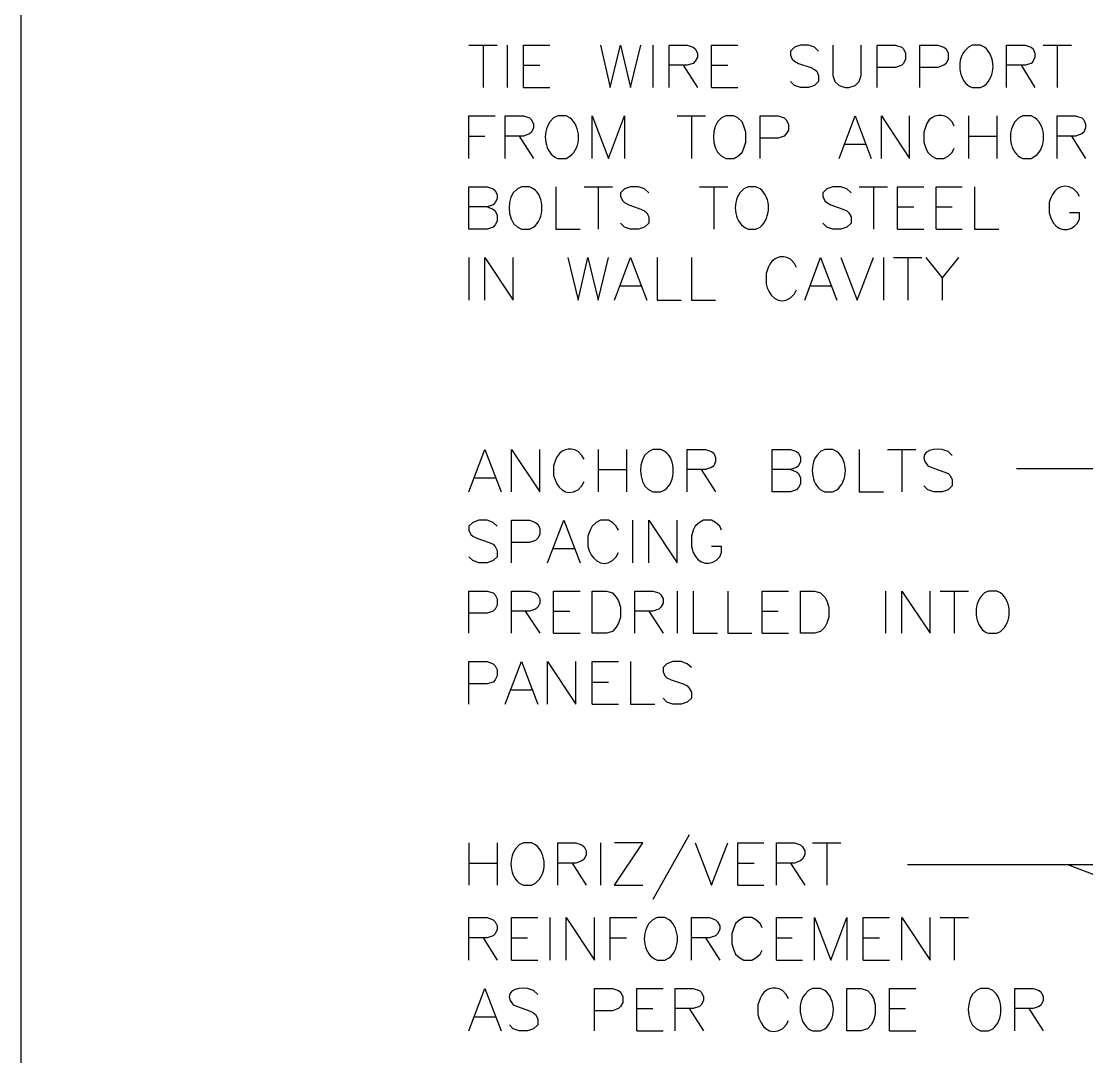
# Model space of a CAD drawing. Header units: millimetres. Extents: x 14 to 201, y 16 to 268.
# Drawn here: x 13.8 to 73.6, y 152.4 to 210.5 of the extents above; entities that cross this region are included whole.
import ezdxf

# ---------------------------------------------------------------- set-up
doc = ezdxf.new("R2010")
doc.units = ezdxf.units.MM
doc.layers.get('0').update_dxf_attribs({"linetype": 'CONTINUOUS'})

msp = doc.modelspace()

# ---------------------------------------------------------------- linework, layer by layer
at = {"color": 0}
for p, q in [((13.8424, 55.4136), (13.8424, 264.541)), ((38.9255, 209.147), (40.513, 209.147)), ((39.7302, 209.147), (39.7302, 206.778)), ((41.0849, 209.147), (41.0849, 206.778)), ((41.9943, 206.778), (41.9943, 209.147)), ((41.9943, 209.147), (43.4756, 209.147)), ((46.313, 209.147), (46.863, 206.778)), ((46.863, 206.778), (47.4349, 209.147)), ((47.4349, 209.147), (48.0053, 206.778)), ((48.0053, 206.778), (48.5771, 209.147)), ((49.2552, 209.147), (49.2552, 206.778)), ((50.1646, 206.778), (50.1646, 209.147)), ((50.1646, 209.147), (51.1803, 209.147)), ((51.1803, 209.147), (51.5193, 209.042)), ((52.5364, 206.778), (52.5364, 209.147)), ((52.5364, 209.147), (54.0177, 209.147)), ((57.5303, 209.147), (57.1927, 209.042)), ((57.9755, 209.147), (57.5303, 209.147)), ((58.3145, 209.042), (57.9755, 209.147)), ((59.3506, 209.147), (59.3506, 207.454)), ((60.9381, 207.454), (60.9381, 209.147)), ((61.8285, 206.778), (61.8285, 209.147)), ((61.8285, 209.147), (62.8646, 209.147)), ((62.8646, 209.147), (63.2037, 209.042)), ((64.2193, 206.778), (64.2193, 209.147)), ((64.2193, 209.147), (65.2364, 209.147)), ((65.2364, 209.147), (65.574, 209.042)), ((67.1615, 209.147), (66.9505, 209.042)), ((67.6271, 209.147), (67.1615, 209.147)), ((67.8395, 209.042), (67.6271, 209.147)), ((69.088, 206.778), (69.088, 209.147)), ((69.088, 209.147), (70.1255, 209.147)), ((70.1255, 209.147), (70.4631, 209.042)), ((71.1412, 209.147), (72.7287, 209.147)), ((71.924, 209.147), (71.924, 206.778)), ((51.5193, 209.042), (51.6255, 208.937)), ((51.6255, 208.937), (51.7521, 208.704)), ((51.7521, 208.471), (51.6255, 208.259)), ((51.7521, 208.704), (51.7521, 208.471)), ((57.1927, 209.042), (56.9599, 208.808)), ((56.9599, 208.808), (56.9599, 208.598)), ((56.9599, 208.598), (57.066, 208.365)), ((58.5474, 208.808), (58.3145, 209.042)), ((63.2037, 209.042), (63.3099, 208.937)), ((63.3099, 208.937), (63.416, 208.704)), ((63.416, 208.704), (63.416, 208.365)), ((65.574, 209.042), (65.7006, 208.937)), ((65.7006, 208.937), (65.8068, 208.704)), ((65.8068, 208.704), (65.8068, 208.365)), ((66.9505, 209.042), (66.7177, 208.808)), ((70.4631, 209.042), (70.5693, 208.937)), ((70.5693, 208.937), (70.6755, 208.704)), ((70.6755, 208.471), (70.5693, 208.259)), ((70.6755, 208.704), (70.6755, 208.471)), ((41.9943, 208.026), (42.9052, 208.026)), ((51.1803, 208.026), (50.1646, 208.026)), ((50.9489, 208.026), (51.7521, 206.778)), ((51.5193, 208.132), (51.1803, 208.026)), ((51.6255, 208.259), (51.5193, 208.132)), ((52.5364, 208.026), (53.4458, 208.026)), ((57.066, 208.365), (57.1927, 208.259)), ((57.1927, 208.259), (57.4255, 208.132)), ((57.4255, 208.132), (58.1021, 207.899)), ((58.1021, 207.899), (58.3145, 207.793)), ((62.8646, 207.899), (61.8285, 207.899)), ((63.2037, 208.026), (62.8646, 207.899)), ((63.3099, 208.132), (63.2037, 208.026)), ((63.416, 208.365), (63.3099, 208.132)), ((65.2364, 207.899), (64.2193, 207.899)), ((65.574, 208.026), (65.2364, 207.899)), ((65.7006, 208.132), (65.574, 208.026)), ((65.8068, 208.365), (65.7006, 208.132)), ((70.1255, 208.026), (69.088, 208.026)), ((69.8927, 208.026), (70.6755, 206.778)), ((70.4631, 208.132), (70.1255, 208.026)), ((70.5693, 208.259), (70.4631, 208.132)), ((58.3145, 207.793), (58.4412, 207.687)), ((58.4412, 207.687), (58.5474, 207.454)), ((58.5474, 207.454), (58.5474, 207.117)), ((59.3506, 207.454), (59.4568, 207.117)), ((60.8115, 207.117), (60.9381, 207.454)), ((41.9943, 206.778), (43.4756, 206.778)), ((52.5364, 206.778), (54.0177, 206.778)), ((57.1927, 206.883), (56.9599, 207.117)), ((57.5303, 206.778), (57.1927, 206.883)), ((57.9755, 206.778), (57.5303, 206.778)), ((58.3145, 206.883), (57.9755, 206.778)), ((58.5474, 207.117), (58.3145, 206.883)), ((59.4568, 207.117), (59.6896, 206.883)), ((59.6896, 206.883), (60.0287, 206.778)), ((60.0287, 206.778), (60.241, 206.778)), ((60.241, 206.778), (60.6005, 206.883)), ((60.6005, 206.883), (60.8115, 207.117)), ((67.1615, 206.778), (67.6271, 206.778)), ((67.6271, 206.778), (67.8395, 206.883)), ((38.9255, 202.797), (38.9255, 205.19)), ((38.9255, 205.19), (40.4068, 205.19)), ((40.9787, 202.797), (40.9787, 205.19)), ((40.9787, 205.19), (41.9943, 205.19)), ((41.9943, 205.19), (42.3333, 205.084)), ((42.3333, 205.084), (42.4395, 204.957)), ((42.4395, 204.957), (42.5662, 204.724)), ((43.688, 205.084), (43.4756, 204.851)), ((43.9208, 205.19), (43.688, 205.084)), ((44.3865, 205.19), (43.9208, 205.19)), ((44.5989, 205.084), (44.3865, 205.19)), ((45.8474, 202.797), (45.8474, 205.19)), ((45.8474, 205.19), (46.7568, 202.797)), ((46.7568, 202.797), (47.6677, 205.19)), ((47.6677, 205.19), (47.6677, 202.797)), ((50.6099, 205.19), (52.1974, 205.19)), ((51.4131, 205.19), (51.4131, 202.797)), ((53.1068, 205.084), (52.874, 204.851)), ((53.3396, 205.19), (53.1068, 205.084)), ((53.7849, 205.19), (53.3396, 205.19)), ((54.0177, 205.084), (53.7849, 205.19)), ((54.2505, 204.851), (54.0177, 205.084)), ((55.2662, 202.797), (55.2662, 205.19)), ((55.2662, 205.19), (56.2818, 205.19)), ((56.2818, 205.19), (56.6208, 205.084)), ((56.6208, 205.084), (56.727, 204.957)), ((56.727, 204.957), (56.8537, 204.724)), ((59.6896, 202.797), (60.6005, 205.19)), ((60.6005, 205.19), (61.4895, 202.797)), ((62.0614, 202.797), (62.0614, 205.19)), ((62.0614, 205.19), (63.6489, 202.797)), ((63.6489, 202.797), (63.6489, 205.19)), ((66.0396, 204.851), (65.8068, 205.084)), ((66.9505, 205.19), (66.9505, 202.797)), ((68.538, 205.19), (68.538, 202.797)), ((69.766, 205.084), (69.5537, 204.851)), ((69.9989, 205.19), (69.766, 205.084)), ((70.4631, 205.19), (69.9989, 205.19)), ((70.6755, 205.084), (70.4631, 205.19)), ((71.924, 202.797), (71.924, 205.19)), ((71.924, 205.19), (72.941, 205.19)), ((72.941, 205.19), (73.3005, 205.084)), ((73.3005, 205.084), (73.4053, 204.957)), ((73.4053, 204.957), (73.5115, 204.724)), ((42.5662, 204.512), (42.4395, 204.279)), ((42.5662, 204.724), (42.5662, 204.512)), ((54.3553, 204.618), (54.2505, 204.851)), ((54.4615, 204.279), (54.3553, 204.618)), ((56.8537, 204.385), (56.727, 204.174)), ((56.8537, 204.724), (56.8537, 204.385)), ((64.5583, 204.618), (64.4521, 204.279)), ((66.1458, 204.618), (66.0396, 204.851)), ((73.5115, 204.512), (73.4053, 204.279)), ((73.5115, 204.724), (73.5115, 204.512)), ((38.9255, 204.046), (39.8364, 204.046)), ((41.9943, 204.046), (40.9787, 204.046)), ((41.7615, 204.046), (42.5662, 202.797)), ((42.3333, 204.174), (41.9943, 204.046)), ((42.4395, 204.279), (42.3333, 204.174)), ((54.3553, 203.369), (54.4615, 203.708)), ((54.4615, 203.708), (54.4615, 204.279)), ((56.2818, 203.942), (55.2662, 203.942)), ((56.6208, 204.046), (56.2818, 203.942)), ((56.727, 204.174), (56.6208, 204.046)), ((64.4521, 204.279), (64.4521, 203.708)), ((64.4521, 203.708), (64.5583, 203.369)), ((66.9505, 204.046), (68.538, 204.046)), ((72.941, 204.046), (71.924, 204.046)), ((72.7287, 204.046), (73.5115, 202.797)), ((73.3005, 204.174), (72.941, 204.046)), ((73.4053, 204.279), (73.3005, 204.174)), ((54.0177, 202.924), (54.2505, 203.137)), ((54.2505, 203.137), (54.3553, 203.369)), ((60.0287, 203.603), (61.1505, 203.603)), ((64.5583, 203.369), (64.6645, 203.137)), ((64.6645, 203.137), (64.8974, 202.924)), ((65.8068, 202.924), (66.0396, 203.137)), ((66.0396, 203.137), (66.1458, 203.369)), ((43.9208, 202.797), (44.3865, 202.797)), ((44.3865, 202.797), (44.5989, 202.924)), ((53.3396, 202.797), (53.7849, 202.797)), ((53.7849, 202.797), (54.0177, 202.924)), ((64.8974, 202.924), (65.1302, 202.797)), ((65.1302, 202.797), (65.574, 202.797)), ((65.574, 202.797), (65.8068, 202.924)), ((69.9989, 202.797), (70.4631, 202.797)), ((70.4631, 202.797), (70.6755, 202.924)), ((38.9255, 198.84), (38.9255, 201.21)), ((38.9255, 201.21), (39.963, 201.21)), ((39.963, 201.21), (40.3006, 201.104)), ((40.3006, 201.104), (40.4068, 200.999)), ((40.4068, 200.999), (40.513, 200.767)), ((40.513, 200.767), (40.513, 200.533)), ((41.6553, 201.104), (41.4239, 200.871)), ((41.8881, 201.21), (41.6553, 201.104)), ((42.3333, 201.21), (41.8881, 201.21)), ((42.5662, 201.104), (42.3333, 201.21)), ((43.8146, 201.21), (43.8146, 198.84)), ((45.4021, 201.21), (46.9896, 201.21)), ((46.1864, 201.21), (46.1864, 198.84)), ((47.6677, 201.104), (47.4349, 200.871)), ((47.4349, 200.871), (47.4349, 200.66)), ((48.0053, 201.21), (47.6677, 201.104)), ((48.4505, 201.21), (48.0053, 201.21)), ((48.7895, 201.104), (48.4505, 201.21)), ((49.0224, 200.871), (48.7895, 201.104)), ((51.8583, 201.21), (53.4458, 201.21)), ((52.663, 201.21), (52.663, 198.84)), ((54.3553, 201.104), (54.1239, 200.871)), ((54.5881, 201.21), (54.3553, 201.104)), ((55.0333, 201.21), (54.5881, 201.21)), ((55.2662, 201.104), (55.0333, 201.21)), ((59.013, 201.104), (58.7802, 200.871)), ((58.7802, 200.871), (58.7802, 200.66)), ((59.3506, 201.21), (59.013, 201.104)), ((59.7958, 201.21), (59.3506, 201.21)), ((60.1349, 201.104), (59.7958, 201.21)), ((60.3677, 200.871), (60.1349, 201.104)), ((60.8115, 201.21), (62.399, 201.21)), ((61.6162, 201.21), (61.6162, 198.84)), ((62.9708, 198.84), (62.9708, 201.21)), ((62.9708, 201.21), (64.4521, 201.21)), ((65.1302, 198.84), (65.1302, 201.21)), ((65.1302, 201.21), (66.591, 201.21)), ((67.2881, 201.21), (67.2881, 198.84)), ((73.0677, 200.871), (72.8349, 201.104)), ((73.1739, 200.66), (73.0677, 200.871)), ((40.3006, 200.194), (39.963, 200.088)), ((40.4068, 200.321), (40.3006, 200.194)), ((40.513, 200.533), (40.4068, 200.321)), ((47.4349, 200.66), (47.5615, 200.428)), ((47.5615, 200.428), (47.6677, 200.321)), ((47.6677, 200.321), (47.9005, 200.194)), ((47.9005, 200.194), (48.5771, 199.962)), ((58.7802, 200.66), (58.8864, 200.428)), ((58.8864, 200.428), (59.013, 200.321)), ((59.013, 200.321), (59.224, 200.194)), ((59.224, 200.194), (59.902, 199.962)), ((71.4802, 200.321), (71.4802, 199.749)), ((39.963, 200.088), (38.9255, 200.088)), ((39.963, 200.088), (40.3006, 199.962)), ((40.3006, 199.962), (40.4068, 199.856)), ((40.4068, 199.856), (40.513, 199.622)), ((40.513, 199.622), (40.513, 199.283)), ((48.5771, 199.962), (48.7895, 199.856)), ((48.7895, 199.856), (48.9162, 199.749)), ((48.9162, 199.749), (49.0224, 199.517)), ((49.0224, 199.517), (49.0224, 199.179)), ((59.902, 199.962), (60.1349, 199.856)), ((60.1349, 199.856), (60.241, 199.749)), ((60.241, 199.749), (60.3677, 199.517)), ((60.3677, 199.517), (60.3677, 199.179)), ((62.9708, 200.088), (63.8803, 200.088)), ((65.1302, 200.088), (66.0396, 200.088)), ((71.4802, 199.749), (71.5864, 199.412)), ((73.1739, 199.749), (72.602, 199.749)), ((73.1739, 199.412), (73.1739, 199.749)), ((40.3006, 198.946), (39.963, 198.84)), ((40.4068, 199.073), (40.3006, 198.946)), ((40.513, 199.283), (40.4068, 199.073)), ((42.3333, 198.84), (42.5662, 198.946)), ((47.6677, 198.946), (47.4349, 199.179)), ((48.0053, 198.84), (47.6677, 198.946)), ((48.7895, 198.946), (48.4505, 198.84)), ((49.0224, 199.179), (48.7895, 198.946)), ((55.0333, 198.84), (55.2662, 198.946)), ((59.013, 198.946), (58.7802, 199.179)), ((59.3506, 198.84), (59.013, 198.946)), ((60.1349, 198.946), (59.7958, 198.84)), ((60.3677, 199.179), (60.1349, 198.946)), ((73.0677, 199.179), (73.1739, 199.412)), ((39.963, 198.84), (38.9255, 198.84)), ((41.8881, 198.84), (42.3333, 198.84)), ((43.8146, 198.84), (45.1693, 198.84)), ((48.4505, 198.84), (48.0053, 198.84)), ((54.5881, 198.84), (55.0333, 198.84)), ((59.7958, 198.84), (59.3506, 198.84)), ((62.9708, 198.84), (64.4521, 198.84)), ((65.1302, 198.84), (66.591, 198.84)), ((67.2881, 198.84), (68.6428, 198.84)), ((38.9255, 197.253), (38.9255, 194.86)), ((39.8364, 194.86), (39.8364, 197.253)), ((39.8364, 197.253), (41.4239, 194.86)), ((41.4239, 194.86), (41.4239, 197.253)), ((44.4927, 197.253), (45.0631, 194.86)), ((45.0631, 194.86), (45.6145, 197.253)), ((45.6145, 197.253), (46.1864, 194.86)), ((46.1864, 194.86), (46.7568, 197.253)), ((47.0958, 194.86), (48.0053, 197.253)), ((48.0053, 197.253), (48.9162, 194.86)), ((49.488, 197.253), (49.488, 194.86)), ((51.4131, 197.253), (51.4131, 194.86)), ((57.1927, 196.913), (56.9599, 197.146)), ((57.7631, 194.86), (58.6535, 197.253)), ((58.6535, 197.253), (59.563, 194.86)), ((59.7958, 197.253), (60.7053, 194.86)), ((60.7053, 194.86), (61.6162, 197.253)), ((62.188, 197.253), (62.188, 194.86)), ((62.738, 197.253), (64.3255, 197.253)), ((63.5427, 197.253), (63.5427, 194.86)), ((64.5583, 197.253), (65.4678, 196.108)), ((66.3787, 197.253), (65.4678, 196.108)), ((55.7114, 196.681), (55.6052, 196.342)), ((57.2989, 196.681), (57.1927, 196.913)), ((55.6052, 196.342), (55.6052, 195.771)), ((65.4678, 196.108), (65.4678, 194.86)), ((47.4349, 195.665), (48.5771, 195.665)), ((57.1927, 195.199), (57.2989, 195.432)), ((58.1021, 195.665), (59.224, 195.665)), ((49.488, 194.86), (50.8427, 194.86)), ((51.4131, 194.86), (52.7678, 194.86)), ((56.9599, 194.987), (57.1927, 195.199)), ((38.9255, 184.107), (39.8364, 186.479)), ((39.8364, 186.479), (40.7458, 184.107)), ((41.3177, 184.107), (41.3177, 186.479)), ((41.3177, 186.479), (42.9052, 184.107)), ((42.9052, 184.107), (42.9052, 186.479)), ((45.2755, 186.14), (45.0631, 186.373)), ((46.1864, 186.479), (46.1864, 184.107)), ((47.7739, 186.479), (47.7739, 184.107)), ((49.0224, 186.373), (48.7895, 186.14)), ((49.2552, 186.479), (49.0224, 186.373)), ((49.699, 186.479), (49.2552, 186.479)), ((49.9318, 186.373), (49.699, 186.479)), ((51.1803, 184.107), (51.1803, 186.479)), ((51.1803, 186.479), (52.1974, 186.479)), ((52.1974, 186.479), (52.5364, 186.373)), ((52.5364, 186.373), (52.663, 186.267)), ((55.9428, 184.107), (55.9428, 186.479)), ((55.9428, 186.479), (56.9599, 186.479)), ((56.9599, 186.479), (57.2989, 186.373)), ((57.2989, 186.373), (57.4255, 186.267)), ((58.6535, 186.373), (58.4412, 186.14)), ((58.8864, 186.479), (58.6535, 186.373)), ((59.3506, 186.479), (58.8864, 186.479)), ((59.563, 186.373), (59.3506, 186.479)), ((60.8115, 186.479), (60.8115, 184.107)), ((62.399, 186.479), (63.9865, 186.479)), ((63.2037, 186.479), (63.2037, 184.107)), ((65.8068, 186.373), (65.4678, 186.479)), ((66.0396, 186.14), (65.8068, 186.373)), ((43.8146, 185.928), (43.688, 185.568)), ((45.4021, 185.928), (45.2755, 186.14)), ((52.663, 186.267), (52.7678, 186.034)), ((52.7678, 185.801), (52.663, 185.568)), ((52.7678, 186.034), (52.7678, 185.801)), ((57.4255, 186.267), (57.5303, 186.034)), ((57.5303, 185.801), (57.4255, 185.568)), ((57.5303, 186.034), (57.5303, 185.801)), ((43.688, 185.568), (43.688, 185.018)), ((46.1864, 185.357), (47.7739, 185.357)), ((52.1974, 185.357), (51.1803, 185.357)), ((51.9645, 185.357), (52.7678, 184.107)), ((52.5364, 185.462), (52.1974, 185.357)), ((52.663, 185.568), (52.5364, 185.462)), ((56.9599, 185.357), (55.9428, 185.357)), ((57.2989, 185.462), (56.9599, 185.357)), ((56.9599, 185.357), (57.2989, 185.229)), ((57.4255, 185.568), (57.2989, 185.462)), ((57.2989, 185.229), (57.4255, 185.124)), ((64.6645, 185.568), (64.8974, 185.462)), ((64.8974, 185.462), (65.574, 185.229)), ((65.574, 185.229), (65.8068, 185.124)), ((74.1673, 185.398), (69.6376, 185.398)), ((39.2645, 184.892), (40.4068, 184.892)), ((45.2755, 184.446), (45.4021, 184.679)), ((57.4255, 185.124), (57.5303, 184.892)), ((57.5303, 184.892), (57.5303, 184.553)), ((65.8068, 185.124), (65.913, 185.018)), ((65.913, 185.018), (66.0396, 184.785)), ((66.0396, 184.785), (66.0396, 184.446)), ((45.0631, 184.213), (45.2755, 184.446)), ((49.2552, 184.107), (49.699, 184.107)), ((49.699, 184.107), (49.9318, 184.213)), ((56.9599, 184.107), (55.9428, 184.107)), ((57.2989, 184.213), (56.9599, 184.107)), ((57.4255, 184.34), (57.2989, 184.213)), ((57.5303, 184.553), (57.4255, 184.34)), ((58.8864, 184.107), (59.3506, 184.107)), ((59.3506, 184.107), (59.563, 184.213)), ((60.8115, 184.107), (62.188, 184.107)), ((64.6645, 184.213), (64.4521, 184.446)), ((65.0035, 184.107), (64.6645, 184.213)), ((65.4678, 184.107), (65.0035, 184.107)), ((65.8068, 184.213), (65.4678, 184.107)), ((66.0396, 184.446), (65.8068, 184.213)), ((39.1583, 182.393), (38.9255, 182.182)), ((39.4974, 182.52), (39.1583, 182.393)), ((39.963, 182.52), (39.4974, 182.52)), ((40.3006, 182.393), (39.963, 182.52)), ((40.513, 182.182), (40.3006, 182.393)), ((41.3177, 180.129), (41.3177, 182.52)), ((41.3177, 182.52), (42.3333, 182.52)), ((42.3333, 182.52), (42.6724, 182.393)), ((42.6724, 182.393), (42.799, 182.287)), ((42.799, 182.287), (42.9052, 182.054)), ((43.349, 180.129), (44.2599, 182.52)), ((44.2599, 182.52), (45.1693, 180.129)), ((46.0802, 182.393), (45.8474, 182.182)), ((46.313, 182.52), (46.0802, 182.393)), ((46.7568, 182.52), (46.313, 182.52)), ((46.9896, 182.393), (46.7568, 182.52)), ((47.202, 182.182), (46.9896, 182.393)), ((48.1115, 182.52), (48.1115, 180.129)), ((49.0224, 180.129), (49.0224, 182.52)), ((49.0224, 182.52), (50.6099, 180.129)), ((50.6099, 180.129), (50.6099, 182.52)), ((51.8583, 182.393), (51.6255, 182.182)), ((52.0912, 182.52), (51.8583, 182.393)), ((52.5364, 182.52), (52.0912, 182.52)), ((52.7678, 182.393), (52.5364, 182.52)), ((53.0006, 182.182), (52.7678, 182.393)), ((38.9255, 182.182), (38.9255, 181.949)), ((38.9255, 181.949), (39.0521, 181.717)), ((39.0521, 181.717), (39.1583, 181.61)), ((39.1583, 181.61), (39.3912, 181.504)), ((42.9052, 181.717), (42.799, 181.504)), ((42.9052, 182.054), (42.9052, 181.717)), ((45.7412, 181.949), (45.6145, 181.61)), ((45.6145, 181.61), (45.6145, 181.038)), ((45.8474, 182.182), (45.7412, 181.949)), ((47.3287, 181.949), (47.202, 182.182)), ((51.5193, 181.949), (51.4131, 181.61)), ((51.4131, 181.61), (51.4131, 181.038)), ((51.6255, 182.182), (51.5193, 181.949)), ((53.1068, 181.949), (53.0006, 182.182)), ((39.3912, 181.504), (40.0678, 181.271)), ((40.0678, 181.271), (40.3006, 181.165)), ((40.3006, 181.165), (40.4068, 181.038)), ((40.4068, 181.038), (40.513, 180.806)), ((42.3333, 181.271), (41.3177, 181.271)), ((42.6724, 181.378), (42.3333, 181.271)), ((42.799, 181.504), (42.6724, 181.378)), ((51.4131, 181.038), (51.5193, 180.699)), ((53.1068, 181.038), (52.5364, 181.038)), ((53.1068, 180.699), (53.1068, 181.038)), ((39.1583, 180.256), (38.9255, 180.467)), ((40.513, 180.467), (40.3006, 180.256)), ((40.513, 180.806), (40.513, 180.467)), ((43.688, 180.932), (44.8303, 180.932)), ((46.9896, 180.256), (47.202, 180.467)), ((47.202, 180.467), (47.3287, 180.699)), ((53.0006, 180.467), (53.1068, 180.699)), ((39.4974, 180.129), (39.1583, 180.256)), ((39.963, 180.129), (39.4974, 180.129)), ((40.3006, 180.256), (39.963, 180.129)), ((38.9255, 176.17), (38.9255, 178.542)), ((38.9255, 178.542), (39.963, 178.542)), ((39.963, 178.542), (40.3006, 178.435)), ((40.3006, 178.435), (40.4068, 178.329)), ((40.4068, 178.329), (40.513, 178.096)), ((40.513, 178.096), (40.513, 177.757)), ((41.3177, 176.17), (41.3177, 178.542)), ((41.3177, 178.542), (42.3333, 178.542)), ((42.3333, 178.542), (42.6724, 178.435)), ((42.6724, 178.435), (42.799, 178.329)), ((42.799, 178.329), (42.9052, 178.096)), ((42.9052, 178.096), (42.9052, 177.863)), ((43.688, 176.17), (43.688, 178.542)), ((43.688, 178.542), (45.1693, 178.542)), ((45.8474, 176.17), (45.8474, 178.542)), ((45.8474, 178.542), (46.6506, 178.542)), ((46.6506, 178.542), (46.9896, 178.435)), ((46.9896, 178.435), (47.202, 178.203)), ((47.202, 178.203), (47.3287, 177.99)), ((48.2381, 176.17), (48.2381, 178.542)), ((48.2381, 178.542), (49.2552, 178.542)), ((49.2552, 178.542), (49.5928, 178.435)), ((49.5928, 178.435), (49.699, 178.329)), ((49.699, 178.329), (49.8256, 178.096)), ((49.8256, 178.096), (49.8256, 177.863)), ((50.6099, 178.542), (50.6099, 176.17)), ((51.5193, 178.542), (51.5193, 176.17)), ((53.4458, 178.542), (53.4458, 176.17)), ((55.3724, 176.17), (55.3724, 178.542)), ((55.3724, 178.542), (56.8537, 178.542)), ((57.5303, 176.17), (57.5303, 178.542)), ((57.5303, 178.542), (58.3145, 178.542)), ((58.3145, 178.542), (58.6535, 178.435)), ((58.6535, 178.435), (58.8864, 178.203)), ((58.8864, 178.203), (59.013, 177.99)), ((62.2928, 178.542), (62.2928, 176.17)), ((63.2037, 176.17), (63.2037, 178.542)), ((63.2037, 178.542), (64.7912, 176.17)), ((64.7912, 176.17), (64.7912, 178.542)), ((65.363, 178.542), (66.9505, 178.542)), ((66.1458, 178.542), (66.1458, 176.17)), ((67.8395, 178.435), (67.6271, 178.203)), ((68.0724, 178.542), (67.8395, 178.435)), ((68.538, 178.542), (68.0724, 178.542)), ((68.749, 178.435), (68.538, 178.542)), ((40.3006, 177.42), (39.963, 177.292)), ((40.4068, 177.524), (40.3006, 177.42)), ((40.513, 177.757), (40.4068, 177.524)), ((42.3333, 177.42), (41.3177, 177.42)), ((42.1005, 177.42), (42.9052, 176.17)), ((42.6724, 177.524), (42.3333, 177.42)), ((42.799, 177.631), (42.6724, 177.524)), ((42.9052, 177.863), (42.799, 177.631)), ((43.688, 177.42), (44.5989, 177.42)), ((47.3287, 177.99), (47.4349, 177.631)), ((47.4349, 177.631), (47.4349, 177.081)), ((49.2552, 177.42), (48.2381, 177.42)), ((49.0224, 177.42), (49.8256, 176.17)), ((49.5928, 177.524), (49.2552, 177.42)), ((49.699, 177.631), (49.5928, 177.524)), ((49.8256, 177.863), (49.699, 177.631)), ((55.3724, 177.42), (56.2818, 177.42)), ((59.013, 177.99), (59.1178, 177.631)), ((59.1178, 177.631), (59.1178, 177.081)), ((39.963, 177.292), (38.9255, 177.292)), ((47.4349, 177.081), (47.3287, 176.742)), ((59.1178, 177.081), (59.013, 176.742)), ((46.9896, 176.276), (46.6506, 176.17)), ((47.202, 176.509), (46.9896, 176.276)), ((47.3287, 176.742), (47.202, 176.509)), ((58.6535, 176.276), (58.3145, 176.17)), ((58.8864, 176.509), (58.6535, 176.276)), ((59.013, 176.742), (58.8864, 176.509)), ((68.538, 176.17), (68.749, 176.276)), ((43.688, 176.17), (45.1693, 176.17)), ((46.6506, 176.17), (45.8474, 176.17)), ((51.5193, 176.17), (52.874, 176.17)), ((53.4458, 176.17), (54.8005, 176.17)), ((55.3724, 176.17), (56.8537, 176.17)), ((58.3145, 176.17), (57.5303, 176.17)), ((68.0724, 176.17), (68.538, 176.17)), ((38.9255, 172.192), (38.9255, 174.582)), ((38.9255, 174.582), (39.963, 174.582)), ((39.963, 174.582), (40.3006, 174.456)), ((40.3006, 174.456), (40.4068, 174.349)), ((40.9787, 172.192), (41.8881, 174.582)), ((41.8881, 174.582), (42.799, 172.192)), ((43.349, 172.192), (43.349, 174.582)), ((43.349, 174.582), (44.9365, 172.192)), ((44.9365, 172.192), (44.9365, 174.582)), ((45.8474, 172.192), (45.8474, 174.582)), ((45.8474, 174.582), (47.3287, 174.582)), ((48.0053, 174.582), (48.0053, 172.192)), ((50.038, 174.456), (49.8256, 174.245)), ((50.377, 174.582), (50.038, 174.456)), ((50.8427, 174.582), (50.377, 174.582)), ((51.1803, 174.456), (50.8427, 174.582)), ((51.4131, 174.245), (51.1803, 174.456)), ((40.4068, 174.349), (40.513, 174.117)), ((40.513, 174.117), (40.513, 173.779)), ((49.8256, 174.245), (49.8256, 174.012)), ((49.8256, 174.012), (49.9318, 173.779)), ((39.963, 173.334), (38.9255, 173.334)), ((40.3006, 173.44), (39.963, 173.334)), ((40.4068, 173.567), (40.3006, 173.44)), ((40.513, 173.779), (40.4068, 173.567)), ((45.8474, 173.44), (46.7568, 173.44)), ((49.9318, 173.779), (50.038, 173.673)), ((50.038, 173.673), (50.2708, 173.567)), ((50.2708, 173.567), (50.9489, 173.334)), ((50.9489, 173.334), (51.1803, 173.228)), ((51.1803, 173.228), (51.2865, 173.101)), ((41.3177, 172.995), (42.4395, 172.995)), ((51.2865, 173.101), (51.4131, 172.868)), ((51.4131, 172.868), (51.4131, 172.529)), ((45.8474, 172.192), (47.3287, 172.192)), ((48.0053, 172.192), (49.3614, 172.192)), ((50.038, 172.318), (49.8256, 172.529)), ((50.377, 172.192), (50.038, 172.318)), ((50.8427, 172.192), (50.377, 172.192)), ((51.1803, 172.318), (50.8427, 172.192)), ((51.4131, 172.529), (51.1803, 172.318)), ((51.2865, 164.867), (49.2552, 161.247)), ((38.9255, 164.422), (38.9255, 162.052)), ((40.513, 164.422), (40.513, 162.052)), ((41.7615, 164.317), (41.5505, 164.084)), ((41.9943, 164.422), (41.7615, 164.317)), ((42.4395, 164.422), (41.9943, 164.422)), ((42.6724, 164.317), (42.4395, 164.422)), ((43.9208, 162.052), (43.9208, 164.422)), ((43.9208, 164.422), (44.9365, 164.422)), ((44.9365, 164.422), (45.2755, 164.317)), ((45.2755, 164.317), (45.4021, 164.191)), ((46.313, 164.422), (46.313, 162.052)), ((47.0958, 162.052), (48.6833, 164.422)), ((48.6833, 164.422), (47.0958, 164.422)), ((51.6255, 164.422), (52.5364, 162.052)), ((52.5364, 162.052), (53.4458, 164.422)), ((54.0177, 162.052), (54.0177, 164.422)), ((54.0177, 164.422), (55.4785, 164.422)), ((56.1756, 162.052), (56.1756, 164.422)), ((56.1756, 164.422), (57.1927, 164.422)), ((57.1927, 164.422), (57.5303, 164.317)), ((57.5303, 164.317), (57.6365, 164.191)), ((58.2083, 164.422), (59.7958, 164.422)), ((59.013, 164.422), (59.013, 162.052)), ((45.4021, 164.191), (45.5083, 163.978)), ((45.5083, 163.745), (45.4021, 163.513)), ((45.5083, 163.978), (45.5083, 163.745)), ((57.6365, 164.191), (57.7631, 163.978)), ((57.7631, 163.745), (57.6365, 163.513)), ((57.7631, 163.978), (57.7631, 163.745)), ((38.9255, 163.28), (40.513, 163.28)), ((44.9365, 163.28), (43.9208, 163.28)), ((44.7255, 163.28), (45.5083, 162.052)), ((45.2755, 163.406), (44.9365, 163.28)), ((45.4021, 163.513), (45.2755, 163.406)), ((54.0177, 163.28), (54.9271, 163.28)), ((57.1927, 163.28), (56.1756, 163.28)), ((56.9599, 163.28), (57.7631, 162.052)), ((57.5303, 163.406), (57.1927, 163.28)), ((57.6365, 163.513), (57.5303, 163.406)), ((72.5166, 163.196), (63.5208, 163.196)), ((100.352, 152.463), (72.5166, 163.196)), ((102.975, 163.196), (72.5166, 163.196)), ((41.9943, 162.052), (42.4395, 162.052)), ((42.4395, 162.052), (42.6724, 162.158)), ((47.0958, 162.052), (48.6833, 162.052)), ((54.0177, 162.052), (55.4785, 162.052)), ((38.9255, 157.841), (38.9255, 160.231)), ((38.9255, 160.231), (39.963, 160.231)), ((39.963, 160.231), (40.3006, 160.105)), ((40.3006, 160.105), (40.4068, 159.998)), ((41.3177, 157.841), (41.3177, 160.231)), ((41.3177, 160.231), (42.799, 160.231)), ((43.4756, 160.231), (43.4756, 157.841)), ((44.3865, 157.841), (44.3865, 160.231)), ((44.3865, 160.231), (45.974, 157.841)), ((45.974, 157.841), (45.974, 160.231)), ((46.863, 157.841), (46.863, 160.231)), ((46.863, 160.231), (48.3443, 160.231)), ((49.2552, 160.105), (49.0224, 159.892)), ((49.488, 160.231), (49.2552, 160.105)), ((49.9318, 160.231), (49.488, 160.231)), ((50.1646, 160.105), (49.9318, 160.231)), ((51.4131, 157.841), (51.4131, 160.231)), ((51.4131, 160.231), (52.4302, 160.231)), ((52.4302, 160.231), (52.7678, 160.105)), ((52.7678, 160.105), (52.874, 159.998)), ((54.1239, 160.105), (53.891, 159.892)), ((54.3553, 160.231), (54.1239, 160.105)), ((54.8005, 160.231), (54.3553, 160.231)), ((55.0333, 160.105), (54.8005, 160.231)), ((55.2662, 159.892), (55.0333, 160.105)), ((56.1756, 157.841), (56.1756, 160.231)), ((56.1756, 160.231), (57.6365, 160.231)), ((58.3145, 157.841), (58.3145, 160.231)), ((58.3145, 160.231), (59.224, 157.841)), ((59.224, 157.841), (60.1349, 160.231)), ((60.1349, 160.231), (60.1349, 157.841)), ((61.0443, 157.841), (61.0443, 160.231)), ((61.0443, 160.231), (62.5256, 160.231)), ((63.2037, 157.841), (63.2037, 160.231)), ((63.2037, 160.231), (64.7912, 157.841)), ((64.7912, 157.841), (64.7912, 160.231)), ((65.363, 160.231), (66.9505, 160.231)), ((66.1458, 160.231), (66.1458, 157.841)), ((40.4068, 159.998), (40.513, 159.766)), ((40.513, 159.555), (40.4068, 159.322)), ((40.513, 159.766), (40.513, 159.555)), ((52.874, 159.998), (53.0006, 159.766)), ((53.0006, 159.555), (52.874, 159.322)), ((53.0006, 159.766), (53.0006, 159.555)), ((53.7849, 159.659), (53.6787, 159.322)), ((53.891, 159.892), (53.7849, 159.659)), ((55.3724, 159.659), (55.2662, 159.892)), ((39.963, 159.089), (38.9255, 159.089)), ((39.7302, 159.089), (40.513, 157.841)), ((40.3006, 159.216), (39.963, 159.089)), ((40.4068, 159.322), (40.3006, 159.216)), ((41.3177, 159.089), (42.2271, 159.089)), ((46.863, 159.089), (47.7739, 159.089)), ((52.4302, 159.089), (51.4131, 159.089)), ((52.1974, 159.089), (53.0006, 157.841)), ((52.7678, 159.216), (52.4302, 159.089)), ((52.874, 159.322), (52.7678, 159.216)), ((53.6787, 159.322), (53.6787, 158.75)), ((56.1756, 159.089), (57.066, 159.089)), ((61.0443, 159.089), (61.9552, 159.089)), ((53.6787, 158.75), (53.7849, 158.411)), ((53.7849, 158.411), (53.891, 158.178)), ((55.2662, 158.178), (55.3724, 158.411)), ((41.3177, 157.841), (42.799, 157.841)), ((49.488, 157.841), (49.9318, 157.841)), ((49.9318, 157.841), (50.1646, 157.967)), ((53.891, 158.178), (54.1239, 157.967)), ((54.1239, 157.967), (54.3553, 157.841)), ((54.3553, 157.841), (54.8005, 157.841)), ((54.8005, 157.841), (55.0333, 157.967)), ((55.0333, 157.967), (55.2662, 158.178)), ((56.1756, 157.841), (57.6365, 157.841)), ((61.0443, 157.841), (62.5256, 157.841)), ((38.9255, 153.881), (39.8364, 156.253)), ((39.8364, 156.253), (40.7458, 153.881)), ((42.5662, 156.147), (42.2271, 156.253)), ((42.799, 155.914), (42.5662, 156.147)), ((45.974, 153.881), (45.974, 156.253)), ((45.974, 156.253), (46.9896, 156.253)), ((46.9896, 156.253), (47.3287, 156.147)), ((47.3287, 156.147), (47.4349, 156.041)), ((47.4349, 156.041), (47.5615, 155.808)), ((48.3443, 153.881), (48.3443, 156.253)), ((48.3443, 156.253), (49.8256, 156.253)), ((50.5037, 153.881), (50.5037, 156.253)), ((50.5037, 156.253), (51.5193, 156.253)), ((51.5193, 156.253), (51.8583, 156.147)), ((51.8583, 156.147), (51.9645, 156.041)), ((51.9645, 156.041), (52.0912, 155.808)), ((56.727, 155.914), (56.5146, 156.147)), ((56.8537, 155.702), (56.727, 155.914)), ((57.9755, 156.147), (57.7631, 155.914)), ((58.2083, 156.253), (57.9755, 156.147)), ((58.6535, 156.253), (58.2083, 156.253)), ((58.8864, 156.147), (58.6535, 156.253)), ((60.1349, 153.881), (60.1349, 156.253)), ((60.1349, 156.253), (60.9381, 156.253)), ((60.9381, 156.253), (61.2771, 156.147)), ((61.2771, 156.147), (61.4895, 155.914)), ((61.4895, 155.914), (61.6162, 155.702)), ((62.5256, 153.881), (62.5256, 156.253)), ((62.5256, 156.253), (63.9865, 156.253)), ((67.3943, 156.147), (67.1615, 155.914)), ((67.6271, 156.253), (67.3943, 156.147)), ((68.0724, 156.253), (67.6271, 156.253)), ((68.3052, 156.147), (68.0724, 156.253)), ((69.5537, 153.881), (69.5537, 156.253)), ((69.5537, 156.253), (70.5693, 156.253)), ((70.5693, 156.253), (70.9083, 156.147)), ((70.9083, 156.147), (71.0145, 156.041)), ((71.0145, 156.041), (71.1412, 155.808)), ((41.4239, 155.342), (41.6553, 155.236)), ((47.5615, 155.469), (47.4349, 155.236)), ((47.5615, 155.808), (47.5615, 155.469)), ((51.9645, 155.342), (51.8583, 155.236)), ((52.0912, 155.575), (51.9645, 155.342)), ((52.0912, 155.808), (52.0912, 155.575)), ((55.2662, 155.702), (55.1395, 155.342)), ((55.1395, 155.342), (55.1395, 154.792)), ((61.6162, 155.702), (61.7224, 155.342)), ((61.7224, 155.342), (61.7224, 154.792)), ((71.0145, 155.342), (70.9083, 155.236)), ((71.1412, 155.575), (71.0145, 155.342)), ((71.1412, 155.808), (71.1412, 155.575)), ((41.6553, 155.236), (42.3333, 155.003)), ((42.3333, 155.003), (42.5662, 154.897)), ((42.5662, 154.897), (42.6724, 154.792)), ((42.6724, 154.792), (42.799, 154.559)), ((46.9896, 155.003), (45.974, 155.003)), ((47.3287, 155.13), (46.9896, 155.003)), ((47.4349, 155.236), (47.3287, 155.13)), ((48.3443, 155.13), (49.2552, 155.13)), ((51.5193, 155.13), (50.5037, 155.13)), ((51.2865, 155.13), (52.0912, 153.881)), ((51.8583, 155.236), (51.5193, 155.13)), ((61.7224, 154.792), (61.6162, 154.453)), ((62.5256, 155.13), (63.416, 155.13)), ((70.5693, 155.13), (69.5537, 155.13)), ((70.3365, 155.13), (71.1412, 153.881)), ((70.9083, 155.236), (70.5693, 155.13)), ((39.2645, 154.666), (40.4068, 154.666)), ((41.4239, 153.988), (41.2115, 154.22)), ((42.799, 154.22), (42.5662, 153.988)), ((42.799, 154.559), (42.799, 154.22)), ((56.5146, 153.988), (56.727, 154.22)), ((56.727, 154.22), (56.8537, 154.453)), ((61.4895, 154.22), (61.2771, 153.988)), ((61.6162, 154.453), (61.4895, 154.22)), ((41.7615, 153.881), (41.4239, 153.988)), ((42.2271, 153.881), (41.7615, 153.881)), ((42.5662, 153.988), (42.2271, 153.881)), ((48.3443, 153.881), (49.8256, 153.881)), ((58.2083, 153.881), (58.6535, 153.881)), ((58.6535, 153.881), (58.8864, 153.988)), ((60.9381, 153.881), (60.1349, 153.881)), ((61.2771, 153.988), (60.9381, 153.881)), ((62.5256, 153.881), (63.9865, 153.881)), ((67.6271, 153.881), (68.0724, 153.881)), ((68.0724, 153.881), (68.3052, 153.988))]:
    msp.add_line(p, q, dxfattribs=at)
for points in [[(66.7177, 208.808), (66.2615, 208.233), (66.4175, 207.032), (67.1615, 206.778)], [(67.8395, 206.883), (68.4749, 207.402), (68.5038, 208.516), (67.8395, 209.042)], [(44.5989, 202.924), (45.2617, 203.422), (45.2342, 204.573), (44.5989, 205.084)], [(65.8068, 205.084), (65.3341, 205.391), (64.71, 205.155), (64.5583, 204.618)], [(70.6755, 202.924), (71.3384, 203.422), (71.3109, 204.573), (70.6755, 205.084)], [(43.4756, 204.851), (43.0332, 204.232), (43.156, 203.089), (43.9208, 202.797)], [(52.874, 204.851), (52.488, 204.214), (52.5473, 203.084), (53.3396, 202.797)], [(69.5537, 204.851), (69.1099, 204.232), (69.234, 203.089), (69.9989, 202.797)], [(72.8349, 201.104), (72.1416, 201.506), (71.6097, 200.984), (71.4802, 200.321)], [(41.4239, 200.871), (41.0147, 200.284), (41.1399, 199.041), (41.8881, 198.84)], [(42.5662, 198.946), (43.1782, 199.392), (43.1959, 200.659), (42.5662, 201.104)], [(54.1239, 200.871), (53.6843, 200.247), (53.8081, 199.122), (54.5881, 198.84)], [(55.2662, 198.946), (55.8821, 199.479), (55.9058, 200.567), (55.2662, 201.104)], [(71.5864, 199.412), (71.8524, 198.705), (72.6419, 198.6), (73.0677, 199.179)], [(56.9599, 197.146), (56.4349, 197.458), (55.9276, 197.225), (55.7114, 196.681)], [(55.6052, 195.771), (55.7029, 195.132), (56.3231, 194.52), (56.9599, 194.987)], [(45.0631, 186.373), (44.5893, 186.676), (43.9953, 186.45), (43.8146, 185.928)], [(49.9318, 184.213), (50.5449, 184.66), (50.5576, 185.929), (49.9318, 186.373)], [(59.563, 184.213), (60.2022, 184.73), (60.2174, 185.859), (59.563, 186.373)], [(65.4678, 186.479), (64.8243, 186.58), (64.0401, 186.264), (64.6645, 185.568)], [(48.7895, 186.14), (48.387, 185.553), (48.4999, 184.313), (49.2552, 184.107)], [(58.4412, 186.14), (57.9836, 185.579), (58.1572, 184.317), (58.8864, 184.107)], [(43.688, 185.018), (43.8549, 184.333), (44.3272, 183.815), (45.0631, 184.213)], [(45.6145, 181.038), (45.7468, 180.378), (46.3476, 179.797), (46.9896, 180.256)], [(51.5193, 180.699), (51.7578, 180.031), (52.5445, 179.878), (53.0006, 180.467)], [(67.6271, 178.203), (67.171, 177.642), (67.3435, 176.379), (68.0724, 176.17)], [(68.749, 176.276), (69.3896, 176.793), (69.4034, 177.921), (68.749, 178.435)], [(42.6724, 162.158), (43.3366, 162.684), (43.3077, 163.798), (42.6724, 164.317)], [(41.5505, 164.084), (41.1, 163.475), (41.2461, 162.29), (41.9943, 162.052)], [(50.1646, 157.967), (50.7891, 158.437), (50.7891, 159.635), (50.1646, 160.105)], [(49.0224, 159.892), (48.5951, 159.239), (48.6929, 158.155), (49.488, 157.841)], [(42.2271, 156.253), (41.5837, 156.354), (40.7995, 156.038), (41.4239, 155.342)], [(56.5146, 156.147), (56.0395, 156.45), (55.4468, 156.224), (55.2662, 155.702)], [(57.7631, 155.914), (57.307, 155.353), (57.4795, 154.089), (58.2083, 153.881)], [(58.8864, 153.988), (59.5256, 154.504), (59.5394, 155.631), (58.8864, 156.147)], [(67.1615, 155.914), (66.7604, 155.327), (66.8736, 154.087), (67.6271, 153.881)], [(68.3052, 153.988), (68.9183, 154.434), (68.931, 155.703), (68.3052, 156.147)], [(55.1395, 154.792), (55.306, 154.107), (55.7773, 153.589), (56.5146, 153.988)]]:
    msp.add_open_spline(points, degree=3, dxfattribs=at)

doc.saveas('drawing.dxf')
